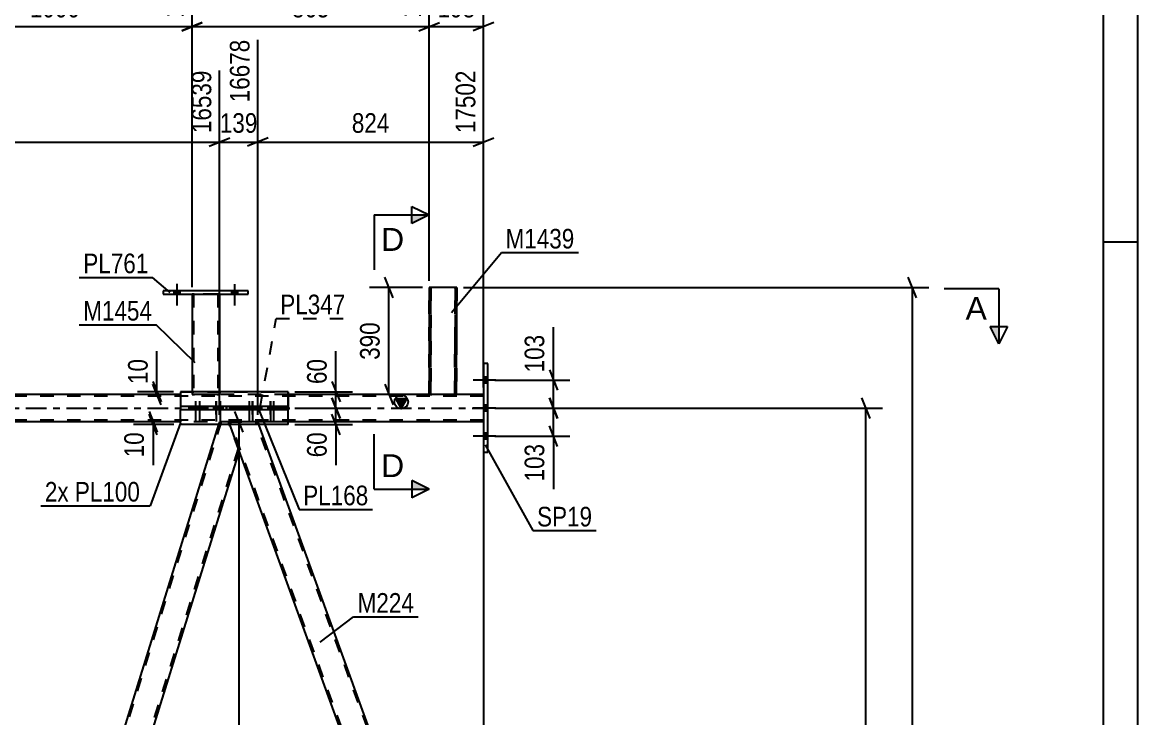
# Model space of a CAD drawing. Header units: millimetres. Extents: x 0 to 841, y 0 to 594.
# Drawn here: x 678.2 to 841, y 377.6 to 479.1 of the extents above; entities that cross this region are included whole.
import ezdxf

# ---------------------------------------------------------------- set-up
doc = ezdxf.new("R2010")
doc.units = ezdxf.units.MM
doc.linetypes.add('DXK_LINE_DOT2', pattern=[3.9198, 1.9599, -1.9599])
doc.linetypes.add('DXK_LINE_DOT3', pattern=[5.9187, 2.979, -0.9799, 0.9799, -0.9799])
doc.styles.add('Arial', font='ARIAL.TTF', dxfattribs={"height": 0.2})
doc.styles.add('Arial Narrow', font='ARIALN.TTF', dxfattribs={"height": 0.2})

# ---------------------------------------------------------------- blocks, each defined once
blk = doc.blocks.new('Unknown-122570569-1133')
at = {"color": 5, "linetype": 'Continuous'}
for p, q in [((841, 0), (841, 594)), ((836, 5), (836, 589)), ((841, 447), (836, 447))]:
    blk.add_line(p, q, dxfattribs=at)
blk = doc.blocks.new('Part-122570569-5201 - 5143')
at = {"linetype": 'Continuous'}
blk.add_hatch(color=2, dxfattribs=at).paths.add_polyline_path([(733.55, 422.76), (732.75, 424.16), (734.35, 424.16)])
at = {"color": 7, "linetype": 'DXK_LINE_DOT2'}
for p, q in [((745.55, 424.52), (45.48, 424.52)), ((717.02, 424.76), (701.35, 424.76)), ((741.62, 424.76), (737.62, 424.76)), ((745.55, 424.76), (745.55, 420.76)), ((745.55, 421), (45.48, 421)), ((717.02, 420.76), (196.22, 420.76)), ((717.02, 420.76), (701.35, 420.76))]:
    blk.add_line(p, q, dxfattribs=at)
at = {"color": 2, "linetype": 'Continuous'}
for p, q in [((701.35, 424.76), (667.01, 424.76)), ((737.62, 424.76), (717.02, 424.76)), ((733.55, 422.76), (732.75, 424.16)), ((732.75, 424.16), (734.35, 424.16)), ((734.35, 424.16), (733.55, 422.76)), ((745.55, 424.76), (741.62, 424.76)), ((701.35, 420.76), (630.66, 420.76)), ((745.55, 420.76), (717.02, 420.76))]:
    blk.add_line(p, q, dxfattribs=at)
at = {"color": 7, "linetype": 'DXK_LINE_DOT3'}
blk.add_line((45.48, 422.76), (745.55, 422.76), dxfattribs=at)
at = {"color": 2, "linetype": 'Continuous'}
blk.add_circle((733.55, 423.66), 1, dxfattribs=at)
blk = doc.blocks.new('Part-122570569-5245 - 5143')
at = {"color": 7, "linetype": 'DXK_LINE_DOT2'}
for p, q in [((707.28, 420.76), (670.46, 302.64)), ((707.02, 420.76), (706.9, 420.36)), ((708.34, 420.76), (707.02, 420.76)), ((708.34, 420.76), (708.49, 420.36)), ((709.75, 416.88), (672.94, 298.76)), ((670.74, 304.35), (670.32, 303.01)), ((674.93, 304.35), (673.19, 298.76)), ((671.87, 298.76), (670.32, 303.01)), ((673.19, 298.76), (671.87, 298.76))]:
    blk.add_line(p, q, dxfattribs=at)
at = {"color": 2, "linetype": 'Continuous'}
for p, q in [((706.9, 420.36), (670.74, 304.35)), ((708.49, 420.36), (709.89, 416.51)), ((709.89, 416.51), (674.93, 304.35))]:
    blk.add_line(p, q, dxfattribs=at)
blk = doc.blocks.new('Part-122570569-5299 - 5143')
at = {"color": 7, "linetype": 'DXK_LINE_DOT2'}
for p, q in [((708.34, 420.76), (712.6, 420.76)), ((709.89, 416.51), (708.34, 420.76)), ((753, 298.76), (708.6, 420.76)), ((756.75, 298.76), (712.34, 420.76)), ((712.6, 420.76), (712.74, 420.36)), ((756.69, 298.76), (756.85, 298.76))]:
    blk.add_line(p, q, dxfattribs=at)
at = {"color": 2, "linetype": 'Continuous'}
for p, q in [((757, 298.76), (712.74, 420.36)), ((752.75, 298.76), (709.89, 416.51)), ((756.69, 298.76), (752.75, 298.76)), ((756.96, 298.76), (756.69, 298.76)), ((757, 298.76), (756.96, 298.76))]:
    blk.add_line(p, q, dxfattribs=at)
blk = doc.blocks.new('Part-122570569-5357 - 5143')
at = {"color": 2, "linetype": 'Continuous'}
for p, q in [((703.01, 439.4), (703.01, 425.16)), ((707.01, 439.4), (707.01, 425.16))]:
    blk.add_line(p, q, dxfattribs=at)
at = {"color": 7, "linetype": 'DXK_LINE_DOT2'}
for p, q in [((703.01, 439.4), (703.01, 439.4)), ((703.01, 439.4), (703.01, 439.4)), ((703.01, 439.4), (703.01, 439.4)), ((703.05, 439.4), (703.01, 439.4)), ((703.01, 439.4), (703.05, 439.4)), ((703.15, 439.4), (703.05, 439.4)), ((703.05, 439.4), (703.15, 439.4)), ((703.31, 439.4), (703.15, 439.4)), ((703.15, 439.4), (703.31, 439.4)), ((703.25, 439.4), (703.25, 439.4)), ((703.25, 439.4), (703.25, 424.76)), ((703.27, 439.4), (703.25, 439.4)), ((703.25, 439.4), (703.27, 439.4)), ((703.32, 439.4), (703.27, 439.4)), ((703.27, 439.4), (703.32, 439.4)), ((706.71, 439.4), (703.31, 439.4)), ((706.71, 439.4), (703.31, 439.4)), ((706.62, 439.4), (703.32, 439.4)), ((703.32, 439.4), (703.4, 439.4)), ((706.7, 439.4), (703.4, 439.4)), ((706.7, 439.4), (706.62, 439.4)), ((706.75, 439.4), (706.7, 439.4)), ((706.7, 439.4), (706.75, 439.4)), ((706.71, 439.4), (706.87, 439.4)), ((706.87, 439.4), (706.71, 439.4)), ((706.77, 439.4), (706.75, 439.4)), ((706.75, 439.4), (706.77, 439.4)), ((706.77, 439.4), (706.77, 439.4)), ((706.77, 439.4), (706.77, 424.76)), ((706.87, 439.4), (706.97, 439.4)), ((706.97, 439.4), (706.87, 439.4)), ((706.97, 439.4), (707.01, 439.4)), ((707.01, 439.4), (706.97, 439.4)), ((707.01, 439.4), (707.01, 439.4)), ((707.01, 439.4), (707.01, 439.4)), ((707.01, 439.4), (707.01, 439.4)), ((703.01, 425.16), (703.01, 424.76)), ((707.01, 425.16), (707.01, 424.76)), ((703.04, 424.76), (703.01, 424.76)), ((703.01, 424.76), (703.04, 424.76)), ((703.15, 424.76), (703.04, 424.76)), ((703.04, 424.76), (703.15, 424.76)), ((703.3, 424.76), (703.15, 424.76)), ((703.15, 424.76), (703.3, 424.76)), ((703.26, 424.76), (703.25, 424.76)), ((703.25, 424.76), (703.26, 424.76)), ((703.32, 424.76), (703.26, 424.76)), ((703.26, 424.76), (703.32, 424.76)), ((706.71, 424.76), (703.3, 424.76)), ((706.71, 424.76), (703.3, 424.76)), ((706.62, 424.76), (703.32, 424.76)), ((703.32, 424.76), (703.39, 424.76)), ((706.7, 424.76), (703.39, 424.76)), ((706.7, 424.76), (706.62, 424.76)), ((706.75, 424.76), (706.7, 424.76)), ((706.7, 424.76), (706.75, 424.76)), ((706.71, 424.76), (706.86, 424.76)), ((706.86, 424.76), (706.71, 424.76)), ((706.77, 424.76), (706.75, 424.76)), ((706.75, 424.76), (706.77, 424.76)), ((706.86, 424.76), (706.97, 424.76)), ((706.97, 424.76), (706.86, 424.76)), ((706.97, 424.76), (707.01, 424.76)), ((707.01, 424.76), (706.97, 424.76))]:
    blk.add_line(p, q, dxfattribs=at)
blk = doc.blocks.new('Part-122570569-5362 - 5143')
at = {"color": 2, "linetype": 'Continuous'}
for p, q in [((698.81, 439.88), (698.81, 439.4)), ((711.21, 439.87), (698.81, 439.88)), ((711.21, 439.39), (711.21, 439.87)), ((698.81, 439.4), (711.21, 439.39))]:
    blk.add_line(p, q, dxfattribs=at)
blk = doc.blocks.new('Bolt-122570569-5386 - 5143')
at = {"linetype": 'Continuous'}
for points in [[(745.55, 427.3), (745.55, 426.42), (746.19, 426.42), (746.19, 427.3)], [(745.55, 427.3), (745.55, 426.42), (746.19, 426.42), (746.19, 427.3)], [(745.55, 427.3), (745.55, 426.42), (746.19, 426.42), (746.19, 427.3)], [(745.55, 423.2), (745.55, 422.32), (746.19, 422.32), (746.19, 423.2)], [(745.55, 423.2), (745.55, 422.32), (746.19, 422.32), (746.19, 423.2)], [(745.55, 419.1), (745.55, 418.22), (746.19, 418.22), (746.19, 419.1)], [(745.55, 419.1), (745.55, 418.22), (746.19, 418.22), (746.19, 419.1)], [(745.55, 419.1), (745.55, 418.22), (746.19, 418.22), (746.19, 419.1)]]:
    blk.add_hatch(color=1, dxfattribs=at).paths.add_polyline_path(points)
at = {"color": 1, "linetype": 'Continuous'}
for p, q in [((747.35, 426.86), (744.03, 426.86)), ((747.35, 426.86), (744.03, 426.86)), ((747.35, 426.86), (744.03, 426.86)), ((746.19, 427.3), (745.55, 427.3)), ((746.19, 427.3), (745.55, 427.3)), ((746.19, 427.3), (745.55, 427.3)), ((746.19, 426.42), (745.55, 426.42)), ((746.19, 426.42), (745.55, 426.42)), ((746.19, 426.42), (745.55, 426.42)), ((746.19, 423.2), (745.55, 423.2)), ((746.19, 423.2), (745.55, 423.2)), ((747.35, 422.76), (744.03, 422.76)), ((747.35, 422.76), (744.03, 422.76)), ((746.19, 422.32), (745.55, 422.32)), ((746.19, 422.32), (745.55, 422.32)), ((747.35, 418.66), (744.03, 418.66)), ((747.35, 418.66), (744.03, 418.66)), ((747.35, 418.66), (744.03, 418.66)), ((746.19, 419.1), (745.55, 419.1)), ((746.19, 419.1), (745.55, 419.1)), ((746.19, 419.1), (745.55, 419.1)), ((746.19, 418.22), (745.55, 418.22)), ((746.19, 418.22), (745.55, 418.22)), ((746.19, 418.22), (745.55, 418.22))]:
    blk.add_line(p, q, dxfattribs=at)
blk = doc.blocks.new('Part-122570569-5455 - 5143')
at = {"color": 2, "linetype": 'Continuous'}
for p, q in [((746.19, 429.26), (745.55, 429.26)), ((745.55, 429.26), (745.55, 416.26)), ((746.19, 416.26), (746.19, 429.26)), ((746.19, 416.26), (745.55, 416.26))]:
    blk.add_line(p, q, dxfattribs=at)
blk = doc.blocks.new('Bolt-122570569-5467 - 5143')
at = {"linetype": 'Continuous'}
for points in [[(700.37, 439.4), (701.25, 439.4), (701.25, 439.88), (700.37, 439.88)], [(708.77, 439.39), (709.65, 439.39), (709.65, 439.87), (708.77, 439.87)]]:
    blk.add_hatch(color=1, dxfattribs=at).paths.add_polyline_path(points)
at = {"color": 1, "linetype": 'Continuous'}
for p, q in [((700.37, 439.88), (700.37, 439.4)), ((700.81, 440.88), (700.81, 437.76)), ((701.25, 439.88), (701.25, 439.4)), ((708.77, 439.87), (708.77, 439.39)), ((709.21, 440.87), (709.21, 437.75)), ((709.65, 439.87), (709.65, 439.39))]:
    blk.add_line(p, q, dxfattribs=at)
blk = doc.blocks.new('Bolt-122570569-5468 - 5143')
at = {"linetype": 'Continuous'}
for points in [[(700.37, 439.4), (701.25, 439.4), (701.25, 439.88), (700.37, 439.88)], [(708.77, 439.39), (709.65, 439.39), (709.65, 439.87), (708.77, 439.87)]]:
    blk.add_hatch(color=1, dxfattribs=at).paths.add_polyline_path(points)
at = {"color": 1, "linetype": 'Continuous'}
for p, q in [((700.37, 439.88), (700.37, 439.4)), ((700.81, 440.88), (700.81, 437.76)), ((701.25, 439.88), (701.25, 439.4)), ((708.77, 439.87), (708.77, 439.39)), ((709.21, 440.87), (709.21, 437.75)), ((709.65, 439.87), (709.65, 439.39))]:
    blk.add_line(p, q, dxfattribs=at)
blk = doc.blocks.new('Part-122570569-5489 - 5143')
at = {"color": 7, "linetype": 'DXK_LINE_DOT2'}
for p, q in [((716.99, 423), (701.33, 423)), ((701.33, 423), (701.33, 422.52)), ((716.99, 422.52), (701.33, 422.52)), ((708.05, 423), (708.05, 422.52)), ((710.42, 422.52), (710.42, 423)), ((716.99, 423), (716.99, 422.52))]:
    blk.add_line(p, q, dxfattribs=at)
blk = doc.blocks.new('Part-122570569-5523 - 5143')
at = {"color": 2, "linetype": 'Continuous'}
for p, q in [((717.02, 425.16), (701.35, 425.16)), ((701.35, 425.16), (701.35, 423)), ((717.02, 425.16), (717.02, 423)), ((701.35, 420.36), (701.35, 422.52)), ((717.02, 420.36), (717.02, 422.52)), ((717.02, 420.36), (701.35, 420.36))]:
    blk.add_line(p, q, dxfattribs=at)
at = {"color": 7, "linetype": 'DXK_LINE_DOT2'}
for p, q in [((701.35, 423), (701.35, 422.52)), ((717.02, 422.52), (717.02, 423))]:
    blk.add_line(p, q, dxfattribs=at)
blk = doc.blocks.new('Part-122570569-5528 - 5143')
at = {"color": 2, "linetype": 'Continuous'}
for p, q in [((717.02, 423), (701.35, 423)), ((701.35, 423), (701.35, 422.52)), ((717.02, 422.52), (701.35, 422.52)), ((708.06, 422.52), (708.06, 423)), ((710.45, 422.52), (710.45, 423)), ((717.02, 423), (717.02, 422.52))]:
    blk.add_line(p, q, dxfattribs=at)
blk = doc.blocks.new('Part-122570569-5544 - 5143')
at = {"color": 2, "linetype": 'Continuous'}
for p, q in [((737.63, 440.36), (737.62, 424.76)), ((737.63, 440.36), (737.63, 440.36)), ((737.63, 440.36), (737.66, 440.36)), ((737.66, 440.36), (737.77, 440.36)), ((737.77, 440.36), (737.92, 440.36)), ((741.33, 440.36), (737.92, 440.36)), ((741.33, 440.36), (741.49, 440.36)), ((741.49, 440.36), (741.59, 440.36)), ((741.59, 440.36), (741.63, 440.36)), ((741.62, 424.76), (741.63, 440.36)), ((741.63, 440.36), (741.63, 440.36)), ((737.62, 424.76), (737.62, 424.76)), ((737.66, 424.76), (737.62, 424.76)), ((737.76, 424.76), (737.66, 424.76)), ((737.92, 424.76), (737.76, 424.76)), ((741.32, 424.76), (737.92, 424.76)), ((741.48, 424.76), (741.32, 424.76)), ((741.58, 424.76), (741.48, 424.76)), ((741.62, 424.76), (741.58, 424.76)), ((741.62, 424.76), (741.62, 424.76))]:
    blk.add_line(p, q, dxfattribs=at)
at = {"color": 7, "linetype": 'DXK_LINE_DOT2'}
for p, q in [((737.62, 424.76), (737.63, 440.36)), ((737.66, 440.36), (737.63, 440.36)), ((737.77, 440.36), (737.66, 440.36)), ((737.88, 440.36), (737.77, 440.36)), ((737.86, 424.76), (737.87, 440.36)), ((737.87, 440.36), (737.86, 424.76)), ((737.87, 440.36), (737.87, 440.36)), ((737.87, 440.36), (737.88, 440.36)), ((737.87, 440.36), (737.88, 440.36)), ((741.33, 440.36), (737.88, 440.36)), ((741.24, 440.36), (737.88, 440.36)), ((737.88, 440.36), (737.92, 440.36)), ((737.92, 440.36), (737.94, 440.36)), ((737.94, 440.36), (738.01, 440.36)), ((741.32, 440.36), (738.01, 440.36)), ((741.24, 440.36), (741.32, 440.36)), ((741.32, 440.36), (741.33, 440.36)), ((741.32, 440.36), (741.37, 440.36)), ((741.33, 440.36), (741.37, 440.36)), ((741.49, 440.36), (741.33, 440.36)), ((741.37, 440.36), (741.39, 440.36)), ((741.37, 440.36), (741.39, 440.36)), ((741.38, 424.76), (741.39, 440.36)), ((741.39, 440.36), (741.38, 424.76)), ((741.39, 440.36), (741.39, 440.36)), ((741.59, 440.36), (741.49, 440.36)), ((741.63, 440.36), (741.59, 440.36)), ((741.63, 440.36), (741.62, 424.76)), ((737.62, 424.76), (737.66, 424.76)), ((737.66, 424.76), (737.76, 424.76)), ((737.76, 424.76), (737.92, 424.76)), ((737.86, 424.76), (737.86, 424.76)), ((737.88, 424.76), (737.86, 424.76)), ((737.86, 424.76), (737.88, 424.76)), ((737.93, 424.76), (737.88, 424.76)), ((737.88, 424.76), (737.92, 424.76)), ((741.32, 424.76), (737.92, 424.76)), ((737.92, 424.76), (737.93, 424.76)), ((741.23, 424.76), (737.93, 424.76)), ((737.93, 424.76), (738.01, 424.76)), ((741.36, 424.76), (738.01, 424.76)), ((741.31, 424.76), (741.23, 424.76)), ((741.36, 424.76), (741.31, 424.76)), ((741.32, 424.76), (741.48, 424.76)), ((741.38, 424.76), (741.36, 424.76)), ((741.36, 424.76), (741.38, 424.76)), ((741.38, 424.76), (741.38, 424.76)), ((741.48, 424.76), (741.58, 424.76)), ((741.58, 424.76), (741.62, 424.76))]:
    blk.add_line(p, q, dxfattribs=at)
blk = doc.blocks.new('Bolt-122570569-5561 - 5143')
at = {"linetype": 'Continuous'}
for points in [[(711.72, 423), (711, 423), (711, 422.52), (711.72, 422.52)], [(712.19, 423), (711.47, 423), (711.47, 422.52), (712.19, 422.52)], [(714.81, 423), (714.09, 423), (714.09, 422.52), (714.81, 422.52)], [(715.28, 423), (714.56, 423), (714.56, 422.52), (715.28, 422.52)]]:
    blk.add_hatch(color=1, dxfattribs=at).paths.add_polyline_path(points)
at = {"color": 1, "linetype": 'Continuous'}
for p, q in [((711.36, 423.8), (711.36, 420.8)), ((711.83, 423.8), (711.83, 420.8)), ((714.45, 423.8), (714.45, 420.8)), ((714.92, 423.8), (714.92, 420.8)), ((711, 423), (711, 422.52)), ((711.47, 423), (711.47, 422.52)), ((711.72, 423), (711.72, 422.52)), ((712.19, 423), (712.19, 422.52)), ((714.09, 423), (714.09, 422.52)), ((714.56, 423), (714.56, 422.52)), ((714.81, 423), (714.81, 422.52)), ((715.28, 423), (715.28, 422.52))]:
    blk.add_line(p, q, dxfattribs=at)
blk = doc.blocks.new('Bolt-122570569-5562 - 5143')
at = {"linetype": 'Continuous'}
for points in [[(703.88, 423), (703.16, 423), (703.16, 422.52), (703.88, 422.52)], [(704.48, 423), (703.76, 423), (703.76, 422.52), (704.48, 422.52)], [(706.89, 423), (706.17, 423), (706.17, 422.52), (706.89, 422.52)], [(707.5, 423), (706.78, 423), (706.78, 422.52), (707.5, 422.52)]]:
    blk.add_hatch(color=1, dxfattribs=at).paths.add_polyline_path(points)
at = {"color": 1, "linetype": 'Continuous'}
for p, q in [((703.52, 423.8), (703.52, 420.8)), ((704.12, 423.8), (704.12, 420.8)), ((706.53, 423.8), (706.53, 420.8)), ((707.14, 423.8), (707.14, 420.8)), ((703.16, 423), (703.16, 422.52)), ((703.76, 423), (703.76, 422.52)), ((703.88, 423), (703.88, 422.52)), ((704.48, 423), (704.48, 422.52)), ((706.17, 423), (706.17, 422.52)), ((706.78, 423), (706.78, 422.52)), ((706.89, 423), (706.89, 422.52)), ((707.5, 423), (707.5, 422.52))]:
    blk.add_line(p, q, dxfattribs=at)
blk = doc.blocks.new('Bolt-122570569-5563 - 5143')
at = {"color": 1, "linetype": 'DXK_LINE_DOT2'}
for p, q in [((703.5, 423.8), (703.5, 420.8)), ((704.11, 423.8), (704.11, 420.8)), ((706.51, 423.8), (706.51, 420.8)), ((707.12, 423.8), (707.12, 420.8)), ((703.14, 423), (703.14, 422.52)), ((703.75, 423), (703.75, 422.52)), ((703.86, 423), (703.86, 422.52)), ((704.47, 423), (704.47, 422.52)), ((706.15, 423), (706.15, 422.52)), ((706.76, 423), (706.76, 422.52)), ((706.87, 423), (706.87, 422.52)), ((707.48, 423), (707.48, 422.52))]:
    blk.add_line(p, q, dxfattribs=at)
blk = doc.blocks.new('Part-122570569-5568 - 5143')
at = {"color": 2, "linetype": 'Continuous'}
for p, q in [((701.35, 425.16), (701.33, 425.16)), ((701.33, 425.16), (701.33, 424.76)), ((701.33, 420.36), (701.33, 420.76)), ((701.35, 420.36), (701.33, 420.36))]:
    blk.add_line(p, q, dxfattribs=at)
at = {"color": 7, "linetype": 'DXK_LINE_DOT2'}
for p, q in [((701.33, 425.16), (716.99, 425.16)), ((716.99, 425.16), (716.99, 420.36)), ((701.33, 424.76), (701.33, 420.76)), ((716.99, 420.36), (701.35, 420.36))]:
    blk.add_line(p, q, dxfattribs=at)
blk = doc.blocks.new('Bolt-122570569-5594 - 5143')
at = {"color": 1, "linetype": 'DXK_LINE_DOT2'}
for p, q in [((711.34, 423.8), (711.34, 420.8)), ((711.8, 423.8), (711.8, 420.8)), ((714.43, 423.8), (714.43, 420.8)), ((714.9, 423.8), (714.9, 420.8)), ((710.98, 423), (710.98, 422.52)), ((711.44, 423), (711.44, 422.52)), ((711.7, 423), (711.7, 422.52)), ((712.16, 423), (712.16, 422.52)), ((714.07, 423), (714.07, 422.52)), ((714.54, 423), (714.54, 422.52)), ((714.79, 423), (714.79, 422.52)), ((715.26, 423), (715.26, 422.52))]:
    blk.add_line(p, q, dxfattribs=at)
blk = doc.blocks.new('StraightDimension-122570569-6491 - 5143')
at = {"color": 7, "linetype": 'Continuous'}
for p, q in [((712.6, 421.76), (712.6, 476.54)), ((707.02, 421.76), (707.02, 472.04)), ((705.52, 461), (708.52, 462.2)), ((707.02, 461.6), (712.6, 461.6)), ((714.1, 462.2), (711.1, 461))]:
    blk.add_line(p, q, dxfattribs=at)
at = {"color": 0}
blk.add_wipeout([(713.15, 462.35), (713.15, 466.55), (706.47, 466.55), (706.47, 462.35)], dxfattribs=at)
at = {"color": 3, "style": 'Arial Narrow'}
blk.add_text('139', height=2.863, dxfattribs=at).set_placement((707.07, 462.95))
at = {"color": 0, "linetype": 'Continuous'}
blk.add_wipeout([(712, 477.14), (707.8, 477.14), (707.8, 466.8), (712, 466.8)], dxfattribs=at)
at = {"color": 3, "linetype": 'Continuous', "style": 'Arial Narrow'}
blk.add_text('16678', height=2.863, rotation=90.0002, dxfattribs=at).set_placement((711.4, 467.4))
blk = doc.blocks.new('StraightDimension-122570569-6188 - 5143')
at = {"color": 7, "linetype": 'Continuous'}
for p, q in [((723.41, 426.66), (724.61, 423.66)), ((718.02, 425.16), (726.41, 425.16)), ((724.01, 422.76), (724.01, 425.16)), ((724.61, 421.26), (723.41, 424.26)), ((718.02, 422.76), (726.41, 422.76))]:
    blk.add_line(p, q, dxfattribs=at)
at = {"color": 0}
blk.add_wipeout([(723.26, 430.54), (719.06, 430.54), (719.06, 425.68), (723.26, 425.68)], dxfattribs=at)
at = {"color": 7, "linetype": 'Continuous'}
blk.add_line((724.01, 425.16), (724.01, 431.06), dxfattribs=at)
blk.add_line((724.01, 425.16), (724.01, 431.06), dxfattribs=at)
at = {"color": 3, "style": 'Arial Narrow'}
blk.add_text('60', height=2.863, rotation=90.0002, dxfattribs=at).set_placement((722.66, 426.28))
blk = doc.blocks.new('StraightDimension-122570569-6255 - 5143')
at = {"color": 7, "linetype": 'Continuous'}
for p, q in [((732.34, 438.86), (731.14, 441.86)), ((736.63, 440.36), (728.89, 440.36)), ((731.74, 424.76), (731.74, 440.36)), ((731.14, 426.26), (732.34, 423.26)), ((736.62, 424.76), (728.89, 424.76))]:
    blk.add_line(p, q, dxfattribs=at)
at = {"color": 0}
blk.add_wipeout([(730.99, 435.9), (726.79, 435.9), (726.79, 429.21), (730.99, 429.21)], dxfattribs=at)
at = {"color": 3, "style": 'Arial Narrow'}
blk.add_text('390', height=2.863, rotation=90.0002, dxfattribs=at).set_placement((730.39, 429.81))
blk = doc.blocks.new('StraightDimension-122570569-6472 - 5143')
at = {"color": 7, "linetype": 'Continuous'}
for p, q in [((627.46, 421.76), (627.46, 476.54)), ((707.02, 421.76), (707.02, 472.04)), ((628.96, 462.2), (625.96, 461)), ((627.46, 461.6), (707.02, 461.6)), ((705.52, 461), (708.52, 462.2))]:
    blk.add_line(p, q, dxfattribs=at)
at = {"color": 0, "linetype": 'Continuous'}
blk.add_wipeout([(706.42, 472.64), (702.22, 472.64), (702.22, 462.3), (706.42, 462.3)], dxfattribs=at)
at = {"color": 0}
blk.add_wipeout([(671.5, 462.35), (671.5, 466.55), (662.99, 466.55), (662.99, 462.35)], dxfattribs=at)
at = {"color": 3, "linetype": 'Continuous', "style": 'Arial Narrow'}
blk.add_text('16539', height=2.863, rotation=90.0002, dxfattribs=at).set_placement((705.82, 462.9))
at = {"color": 3, "style": 'Arial Narrow'}
blk.add_text('1989', height=2.863, dxfattribs=at).set_placement((663.59, 462.95))
blk = doc.blocks.new('StraightDimension-122570569-6689 - 5143')
at = {"color": 7, "linetype": 'Continuous'}
for p, q in [((710.47, 419.26), (709.27, 422.26)), ((717.15, 420.76), (707.02, 420.76)), ((709.87, 298.76), (709.87, 420.76)), ((709.27, 300.26), (710.47, 297.26)), ((717.15, 298.76), (707.02, 298.76))]:
    blk.add_line(p, q, dxfattribs=at)
at = {"color": 0}
blk.add_wipeout([(709.12, 364.01), (704.92, 364.01), (704.92, 355.5), (709.12, 355.5)], dxfattribs=at)
at = {"color": 3, "style": 'Arial Narrow'}
blk.add_text('3050', height=2.863, rotation=90.0002, dxfattribs=at).set_placement((708.52, 356.1))
blk = doc.blocks.new('StraightDimension-122570569-6622 - 5143')
at = {"color": 7, "linetype": 'Continuous'}
for p, q in [((755.16, 428.36), (756.36, 425.36)), ((747.19, 426.86), (758.16, 426.86)), ((755.76, 422.76), (755.76, 426.86)), ((756.36, 421.26), (755.16, 424.26)), ((747.19, 422.76), (758.16, 422.76))]:
    blk.add_line(p, q, dxfattribs=at)
at = {"color": 0}
blk.add_wipeout([(755.01, 434.07), (750.81, 434.07), (750.81, 427.38), (755.01, 427.38)], dxfattribs=at)
at = {"color": 7, "linetype": 'Continuous'}
blk.add_line((755.76, 426.86), (755.76, 434.59), dxfattribs=at)
blk.add_line((755.76, 426.86), (755.76, 434.59), dxfattribs=at)
at = {"color": 3, "style": 'Arial Narrow'}
blk.add_text('103', height=2.863, rotation=90.0002, dxfattribs=at).set_placement((754.41, 427.98))
blk = doc.blocks.new('StraightDimension-122570569-17843 - 5143')
at = {"color": 7, "linetype": 'Continuous'}
for p, q in [((745.55, 425.76), (745.55, 493.38)), ((737.63, 441.36), (737.63, 488.88)), ((736.13, 477.84), (739.13, 479.04)), ((747.05, 479.04), (744.05, 477.84)), ((737.63, 478.44), (745.55, 478.44))]:
    blk.add_line(p, q, dxfattribs=at)
at = {"color": 0}
blk.add_wipeout([(744.93, 479.19), (744.93, 483.39), (738.25, 483.39), (738.25, 479.19)], dxfattribs=at)
at = {"color": 3, "style": 'Arial Narrow'}
blk.add_text('198', height=2.863, dxfattribs=at).set_placement((738.85, 479.79))
at = {"color": 0, "linetype": 'Continuous'}
blk.add_wipeout([(744.95, 493.98), (740.75, 493.98), (740.75, 483.64), (744.95, 483.64)], dxfattribs=at)
at = {"color": 3, "linetype": 'Continuous', "style": 'Arial Narrow'}
blk.add_text('17502', height=2.863, rotation=90.0002, dxfattribs=at).set_placement((744.35, 484.24))
blk = doc.blocks.new('StraightDimension-122570569-6199 - 5143')
at = {"color": 7, "linetype": 'Continuous'}
for p, q in [((723.41, 424.26), (724.61, 421.26)), ((718.02, 422.76), (726.41, 422.76)), ((724.61, 418.86), (723.41, 421.86)), ((724.01, 420.36), (724.01, 422.76)), ((718.02, 420.36), (726.41, 420.36))]:
    blk.add_line(p, q, dxfattribs=at)
at = {"color": 0}
blk.add_wipeout([(723.26, 419.83), (719.06, 419.83), (719.06, 414.98), (723.26, 414.98)], dxfattribs=at)
at = {"color": 7, "linetype": 'Continuous'}
blk.add_line((724.01, 420.36), (724.01, 414.45), dxfattribs=at)
blk.add_line((724.01, 420.36), (724.01, 414.45), dxfattribs=at)
at = {"color": 3, "style": 'Arial Narrow'}
blk.add_text('60', height=2.863, rotation=90.0002, dxfattribs=at).set_placement((722.66, 415.58))
blk = doc.blocks.new('StraightDimension-122570569-6142 - 5143')
at = {"color": 7, "linetype": 'Continuous'}
for p, q in [((697.29, 426.66), (698.49, 423.66)), ((700.33, 425.16), (695.04, 425.16)), ((698.49, 423.26), (697.29, 426.26)), ((697.89, 424.76), (697.89, 425.16)), ((700.35, 424.76), (695.04, 424.76))]:
    blk.add_line(p, q, dxfattribs=at)
at = {"color": 0}
blk.add_wipeout([(697.14, 430.54), (692.94, 430.54), (692.94, 425.68), (697.14, 425.68)], dxfattribs=at)
at = {"color": 7, "linetype": 'Continuous'}
blk.add_line((697.89, 425.16), (697.89, 431.06), dxfattribs=at)
blk.add_line((697.89, 425.16), (697.89, 431.06), dxfattribs=at)
at = {"color": 3, "style": 'Arial Narrow'}
blk.add_text('10', height=2.863, rotation=90.0002, dxfattribs=at).set_placement((696.54, 426.28))
blk = doc.blocks.new('StraightDimension-122570569-6165 - 5143')
at = {"color": 7, "linetype": 'Continuous'}
for p, q in [((696.74, 422.26), (697.94, 419.26)), ((697.94, 418.86), (696.74, 421.86)), ((700.35, 420.76), (694.49, 420.76)), ((700.35, 420.36), (694.49, 420.36)), ((697.34, 420.36), (697.34, 420.76))]:
    blk.add_line(p, q, dxfattribs=at)
at = {"color": 0}
blk.add_wipeout([(696.59, 419.83), (692.39, 419.83), (692.39, 414.98), (696.59, 414.98)], dxfattribs=at)
at = {"color": 7, "linetype": 'Continuous'}
blk.add_line((697.34, 420.36), (697.34, 414.45), dxfattribs=at)
blk.add_line((697.34, 420.36), (697.34, 414.45), dxfattribs=at)
at = {"color": 3, "style": 'Arial Narrow'}
blk.add_text('10', height=2.863, rotation=90.0002, dxfattribs=at).set_placement((695.99, 415.58))
blk = doc.blocks.new('StraightDimension-122570569-6266 - 5143')
at = {"color": 7, "linetype": 'Continuous'}
for p, q in [((808.73, 438.86), (807.53, 441.86)), ((742.63, 440.36), (810.53, 440.36)), ((808.13, 289.15), (808.13, 440.36)), ((807.53, 290.65), (808.73, 287.65)), ((679.07, 289.15), (810.53, 289.15))]:
    blk.add_line(p, q, dxfattribs=at)
at = {"color": 0}
blk.add_wipeout([(807.38, 369.01), (803.18, 369.01), (803.18, 360.5), (807.38, 360.5)], dxfattribs=at)
at = {"color": 3, "style": 'Arial Narrow'}
blk.add_text('3780', height=2.863, rotation=90.0002, dxfattribs=at).set_placement((806.78, 361.1))
blk = doc.blocks.new('StraightDimension-122570569-6510 - 5143')
at = {"color": 7, "linetype": 'Continuous'}
for p, q in [((712.6, 421.76), (712.6, 476.54)), ((745.55, 425.76), (745.55, 472.04)), ((714.1, 462.2), (711.1, 461)), ((712.6, 461.6), (745.55, 461.6)), ((744.05, 461), (747.05, 462.2))]:
    blk.add_line(p, q, dxfattribs=at)
at = {"color": 0, "linetype": 'Continuous'}
blk.add_wipeout([(744.95, 472.64), (740.75, 472.64), (740.75, 462.3), (744.95, 462.3)], dxfattribs=at)
at = {"color": 0}
blk.add_wipeout([(732.42, 462.35), (732.42, 466.55), (725.73, 466.55), (725.73, 462.35)], dxfattribs=at)
at = {"color": 3, "linetype": 'Continuous', "style": 'Arial Narrow'}
blk.add_text('17502', height=2.863, rotation=90.0002, dxfattribs=at).set_placement((744.35, 462.9))
at = {"color": 3, "style": 'Arial Narrow'}
blk.add_text('824', height=2.863, dxfattribs=at).set_placement((726.33, 462.95))
blk = doc.blocks.new('StraightDimension-122570569-6614 - 5143')
at = {"color": 7, "linetype": 'Continuous'}
for p, q in [((755.16, 424.26), (756.36, 421.26)), ((747.19, 422.76), (758.16, 422.76)), ((755.76, 418.66), (755.76, 422.76)), ((756.36, 417.16), (755.16, 420.16)), ((747.19, 418.66), (758.16, 418.66))]:
    blk.add_line(p, q, dxfattribs=at)
at = {"color": 0}
blk.add_wipeout([(755.01, 418.13), (750.81, 418.13), (750.81, 411.45), (755.01, 411.45)], dxfattribs=at)
at = {"color": 7, "linetype": 'Continuous'}
blk.add_line((755.76, 418.66), (755.76, 410.92), dxfattribs=at)
blk.add_line((755.76, 418.66), (755.76, 410.92), dxfattribs=at)
at = {"color": 3, "style": 'Arial Narrow'}
blk.add_text('103', height=2.863, rotation=90.0002, dxfattribs=at).set_placement((754.41, 412.05))
blk = doc.blocks.new('StraightDimension-122570569-6881 - 5143')
at = {"color": 7, "linetype": 'Continuous'}
for p, q in [((745.55, 419.76), (745.55, 352.84)), ((788.34, 299.76), (788.34, 358.09)), ((747.05, 355.84), (744.05, 354.64)), ((745.55, 355.24), (788.34, 355.24)), ((786.84, 354.64), (789.84, 355.84))]:
    blk.add_line(p, q, dxfattribs=at)
at = {"color": 0}
blk.add_wipeout([(771.2, 355.99), (771.2, 360.19), (762.69, 360.19), (762.69, 355.99)], dxfattribs=at)
at = {"color": 3, "style": 'Arial Narrow'}
blk.add_text('1427', height=2.863, dxfattribs=at).set_placement((763.29, 356.59))
blk = doc.blocks.new('StraightDimension-122570569-6924 - 5143')
at = {"color": 7, "linetype": 'Continuous'}
for p, q in [((801.94, 421.26), (800.74, 424.26)), ((747.19, 422.76), (803.74, 422.76)), ((801.34, 296.76), (801.34, 422.76)), ((800.74, 298.26), (801.94, 295.26)), ((789.98, 296.76), (803.74, 296.76))]:
    blk.add_line(p, q, dxfattribs=at)
at = {"color": 0}
blk.add_wipeout([(800.59, 364.01), (796.39, 364.01), (796.39, 355.5), (800.59, 355.5)], dxfattribs=at)
at = {"color": 3, "style": 'Arial Narrow'}
blk.add_text('3150', height=2.863, rotation=90.0002, dxfattribs=at).set_placement((799.99, 356.1))
blk = doc.blocks.new('StraightDimension-122570569-17844 - 5143')
at = {"color": 7, "linetype": 'Continuous'}
for p, q in [((703.01, 440.4), (703.01, 488.88)), ((737.63, 441.36), (737.63, 488.88)), ((704.51, 479.04), (701.51, 477.84)), ((736.13, 477.84), (739.13, 479.04)), ((703.01, 478.44), (737.63, 478.44))]:
    blk.add_line(p, q, dxfattribs=at)
at = {"color": 0, "linetype": 'Continuous'}
blk.add_wipeout([(737.03, 489.48), (732.83, 489.48), (732.83, 479.14), (737.03, 479.14)], dxfattribs=at)
at = {"color": 0}
blk.add_wipeout([(723.66, 479.19), (723.66, 483.39), (716.98, 483.39), (716.98, 479.19)], dxfattribs=at)
at = {"color": 3, "linetype": 'Continuous', "style": 'Arial Narrow'}
blk.add_text('17304', height=2.863, rotation=90.0002, dxfattribs=at).set_placement((736.43, 479.74))
at = {"color": 3, "style": 'Arial Narrow'}
blk.add_text('865', height=2.863, dxfattribs=at).set_placement((717.58, 479.79))
blk = doc.blocks.new('StraightDimension-122570569-17845 - 5143')
at = {"color": 7, "linetype": 'Continuous'}
for p, q in [((663.01, 440.4), (663.01, 488.88)), ((703.01, 440.4), (703.01, 488.88)), ((664.51, 479.04), (661.51, 477.84)), ((701.51, 477.84), (704.51, 479.04)), ((663.01, 478.44), (703.01, 478.44))]:
    blk.add_line(p, q, dxfattribs=at)
at = {"color": 0, "linetype": 'Continuous'}
blk.add_wipeout([(702.41, 489.48), (698.21, 489.48), (698.21, 479.14), (702.41, 479.14)], dxfattribs=at)
at = {"color": 0}
blk.add_wipeout([(687.27, 479.19), (687.27, 483.39), (678.75, 483.39), (678.75, 479.19)], dxfattribs=at)
at = {"color": 3, "linetype": 'Continuous', "style": 'Arial Narrow'}
blk.add_text('16438', height=2.863, rotation=90.0002, dxfattribs=at).set_placement((701.81, 479.74))
at = {"color": 3, "style": 'Arial Narrow'}
blk.add_text('1000', height=2.863, dxfattribs=at).set_placement((679.35, 479.79))
blk = doc.blocks.new('Mark-122570569-5295 - 5143')
at = {"color": 0}
blk.add_wipeout([(735.4, 392.9), (735.4, 395.9), (727.18, 395.9), (727.18, 392.9)], dxfattribs=at)
blk.add_wipeout([(735.4, 392.9), (735.4, 395.9), (727.18, 395.9), (727.18, 392.9)], dxfattribs=at)
at = {"color": 30, "linetype": 'Continuous'}
for p, q in [((721.72, 388.61), (726.58, 392.3)), ((726.58, 392.3), (736, 392.3))]:
    blk.add_line(p, q, dxfattribs=at)
at = {"color": 3, "style": 'Arial Narrow'}
blk.add_text('M224', height=2.863, dxfattribs=at).set_placement((727.18, 392.9))
blk = doc.blocks.new('Mark-122570569-5353 - 5143')
at = {"color": 0}
blk.add_wipeout([(697.19, 435.54), (697.19, 438.54), (687.14, 438.54), (687.14, 435.54)], dxfattribs=at)
blk.add_wipeout([(697.19, 435.54), (697.19, 438.54), (687.14, 438.54), (687.14, 435.54)], dxfattribs=at)
at = {"color": 30, "linetype": 'Continuous'}
for p in [(686.54, 434.94), (703.49, 429.35)]:
    blk.add_line(p, (697.79, 434.94), dxfattribs=at)
at = {"color": 3, "style": 'Arial Narrow'}
blk.add_text('M1454', height=2.863, dxfattribs=at).set_placement((687.14, 435.54))
blk = doc.blocks.new('Mark-122570569-5358 - 5143')
at = {"color": 0}
blk.add_wipeout([(696.65, 442.45), (696.65, 445.45), (687.15, 445.45), (687.15, 442.45)], dxfattribs=at)
blk.add_wipeout([(696.65, 442.45), (696.65, 445.45), (687.15, 445.45), (687.15, 442.45)], dxfattribs=at)
at = {"color": 30, "linetype": 'Continuous'}
for p in [(686.55, 441.85), (699.82, 439.62)]:
    blk.add_line(p, (697.25, 441.85), dxfattribs=at)
at = {"color": 3, "style": 'Arial Narrow'}
blk.add_text('PL761', height=2.863, dxfattribs=at).set_placement((687.15, 442.45))
blk = doc.blocks.new('Mark-122570569-5451 - 5143')
at = {"color": 0}
blk.add_wipeout([(761.4, 405.49), (761.4, 408.49), (753.36, 408.49), (753.36, 405.49)], dxfattribs=at)
blk.add_wipeout([(761.4, 405.49), (761.4, 408.49), (753.36, 408.49), (753.36, 405.49)], dxfattribs=at)
at = {"color": 30, "linetype": 'Continuous'}
for p, q in [((745.8, 417.39), (752.76, 404.89)), ((752.76, 404.89), (762, 404.89))]:
    blk.add_line(p, q, dxfattribs=at)
at = {"color": 3, "style": 'Arial Narrow'}
blk.add_text('SP19', height=2.863, dxfattribs=at).set_placement((753.36, 405.49))
blk = doc.blocks.new('Mark-122570569-5485 - 5143')
at = {"color": 0}
blk.add_wipeout([(725.39, 436.46), (725.39, 439.46), (715.89, 439.46), (715.89, 436.46)], dxfattribs=at)
blk.add_wipeout([(725.39, 436.46), (725.39, 439.46), (715.89, 439.46), (715.89, 436.46)], dxfattribs=at)
at = {"color": 30, "linetype": 'DXK_LINE_DOT2'}
for p, q in [((712.97, 422.89), (715.29, 435.86)), ((715.29, 435.86), (725.99, 435.86))]:
    blk.add_line(p, q, dxfattribs=at)
at = {"color": 3, "style": 'Arial Narrow'}
blk.add_text('PL347', height=2.863, dxfattribs=at).set_placement((715.89, 436.46))
blk = doc.blocks.new('Mark-122570569-5524 - 5143')
at = {"color": 0}
blk.add_wipeout([(728.74, 408.58), (728.74, 411.58), (719.24, 411.58), (719.24, 408.58)], dxfattribs=at)
blk.add_wipeout([(728.74, 408.58), (728.74, 411.58), (719.24, 411.58), (719.24, 408.58)], dxfattribs=at)
at = {"color": 30, "linetype": 'Continuous'}
for p, q in [((712.74, 422.52), (718.64, 407.98)), ((718.64, 407.98), (729.34, 407.98))]:
    blk.add_line(p, q, dxfattribs=at)
at = {"color": 3, "style": 'Arial Narrow'}
blk.add_text('PL168', height=2.863, dxfattribs=at).set_placement((719.24, 408.58))
blk = doc.blocks.new('Mark-122570569-5540 - 5143')
at = {"color": 0}
blk.add_wipeout([(758.82, 446.06), (758.82, 449.06), (748.76, 449.06), (748.76, 446.06)], dxfattribs=at)
blk.add_wipeout([(758.82, 446.06), (758.82, 449.06), (748.76, 449.06), (748.76, 446.06)], dxfattribs=at)
at = {"color": 30, "linetype": 'Continuous'}
for p, q in [((740.88, 436.74), (748.16, 445.46)), ((748.16, 445.46), (759.42, 445.46))]:
    blk.add_line(p, q, dxfattribs=at)
at = {"color": 3, "style": 'Arial Narrow'}
blk.add_text('M1439', height=2.863, dxfattribs=at).set_placement((748.76, 446.06))
blk = doc.blocks.new('SectionMark-122570569-6966 - 5143')
at = {"linetype": 'Continuous'}
blk.add_hatch(color=6, dxfattribs=at).paths.add_polyline_path([(819.49, 434.66), (820.74, 434.66), (820.74, 432.16)])
at = {"color": 6, "linetype": 'Continuous'}
for p, q in [((820.74, 440.16), (812.74, 440.16)), ((820.74, 440.16), (820.74, 432.16)), ((819.49, 434.66), (821.99, 434.66)), ((820.74, 432.16), (819.49, 434.66)), ((821.99, 434.66), (820.74, 432.16))]:
    blk.add_line(p, q, dxfattribs=at)
at = {"color": 0, "linetype": 'Continuous'}
blk.add_wipeout([(818.99, 435.66), (818.99, 439.16), (815.88, 439.16), (815.88, 435.66)], dxfattribs=at)
at = {"color": 3, "linetype": 'Continuous', "style": 'Arial'}
blk.add_text('A', height=3.34, dxfattribs=at).set_placement((815.88, 435.66))
blk = doc.blocks.new('SectionMark-122570569-6968 - 5143')
at = {"linetype": 'Continuous'}
for points in [[(735.1, 449.71), (735.1, 450.96), (737.6, 450.96)], [(735.1, 410.94), (735.1, 412.19), (737.6, 410.94)]]:
    blk.add_hatch(color=6, dxfattribs=at).paths.add_polyline_path(points)
at = {"color": 6, "linetype": 'Continuous'}
for p, q in [((729.6, 450.96), (729.6, 442.96)), ((729.6, 450.96), (737.6, 450.96)), ((735.1, 449.71), (735.1, 452.21)), ((735.1, 452.21), (737.6, 450.96)), ((737.6, 450.96), (735.1, 449.71)), ((729.6, 410.94), (729.6, 418.94)), ((737.6, 410.94), (735.1, 412.19)), ((735.1, 412.19), (735.1, 409.69)), ((729.6, 410.94), (737.6, 410.94)), ((737.6, 410.94), (735.1, 409.69))]:
    blk.add_line(p, q, dxfattribs=at)
at = {"color": 0, "linetype": 'Continuous'}
for points in [[(733.97, 445.71), (733.97, 449.21), (730.6, 449.21), (730.6, 445.71)], [(733.97, 412.69), (733.97, 416.19), (730.6, 416.19), (730.6, 412.69)]]:
    blk.add_wipeout(points, dxfattribs=at)
at = {"color": 3, "linetype": 'Continuous', "style": 'Arial'}
for p in [(730.6, 445.71), (730.6, 412.69)]:
    blk.add_text('D', height=3.34, dxfattribs=at).set_placement(p)
blk = doc.blocks.new('MarkSet-122570569-7090 - 5143')
at = {"color": 30, "linetype": 'Continuous'}
blk.add_line((701.33, 420.59), (696.92, 408.52), dxfattribs=at)
at = {"color": 0}
for points in [[(685.02, 409.12), (685.02, 412.12), (681.54, 412.12), (681.54, 409.12)], [(695.42, 409.12), (695.42, 412.12), (685.92, 412.12), (685.92, 409.12)]]:
    blk.add_wipeout(points, dxfattribs=at)
for points in [[(685.02, 409.12), (685.02, 412.12), (681.54, 412.12), (681.54, 409.12)], [(695.42, 409.12), (695.42, 412.12), (685.92, 412.12), (685.92, 409.12)]]:
    blk.add_wipeout(points, dxfattribs=at)
at = {"color": 30, "linetype": 'Continuous'}
blk.add_line((680.94, 408.52), (696.92, 408.52), dxfattribs=at)
at = {"color": 3, "style": 'Arial Narrow'}
for s, p in [('2x', (681.54, 409.12)), ('PL100', (685.92, 409.12))]:
    blk.add_text(s, height=2.863, dxfattribs=at).set_placement(p)

msp = doc.modelspace()

# ---------------------------------------------------------------- block references
for name in ['Unknown-122570569-1133', 'Part-122570569-5362 - 5143', 'Bolt-122570569-5467 - 5143', 'Bolt-122570569-5468 - 5143', 'Part-122570569-5544 - 5143', 'Part-122570569-5357 - 5143', 'Part-122570569-5455 - 5143', 'Bolt-122570569-5386 - 5143', 'Part-122570569-5568 - 5143', 'Part-122570569-5523 - 5143', 'Part-122570569-5201 - 5143', 'Bolt-122570569-5563 - 5143', 'Bolt-122570569-5562 - 5143', 'Bolt-122570569-5594 - 5143', 'Bolt-122570569-5561 - 5143', 'Part-122570569-5489 - 5143', 'Part-122570569-5528 - 5143', 'Part-122570569-5245 - 5143', 'Part-122570569-5299 - 5143']:
    msp.add_blockref(name, (0, 0))

# ---------------------------------------------------------------- next in the draw order: block references
for name in ['StraightDimension-122570569-6491 - 5143', 'StraightDimension-122570569-6622 - 5143', 'StraightDimension-122570569-6188 - 5143']:
    msp.add_blockref(name, (0, 0))

# ---------------------------------------------------------------- next in the draw order: block references
for name in ['StraightDimension-122570569-6472 - 5143', 'StraightDimension-122570569-6255 - 5143']:
    msp.add_blockref(name, (0, 0))

# ---------------------------------------------------------------- next in the draw order: block references
for name in ['StraightDimension-122570569-17843 - 5143', 'StraightDimension-122570569-6142 - 5143', 'StraightDimension-122570569-6199 - 5143', 'StraightDimension-122570569-6165 - 5143', 'StraightDimension-122570569-6689 - 5143']:
    msp.add_blockref(name, (0, 0))

# ---------------------------------------------------------------- next in the draw order: block references
msp.add_blockref('StraightDimension-122570569-6266 - 5143', (0, 0))

# ---------------------------------------------------------------- next in the draw order: block references
for name in ['StraightDimension-122570569-6510 - 5143', 'Mark-122570569-5353 - 5143', 'MarkSet-122570569-7090 - 5143', 'Mark-122570569-5295 - 5143']:
    msp.add_blockref(name, (0, 0))

# ---------------------------------------------------------------- next in the draw order: block references
for name in ['StraightDimension-122570569-17844 - 5143', 'Mark-122570569-5540 - 5143', 'Mark-122570569-5485 - 5143', 'StraightDimension-122570569-6614 - 5143']:
    msp.add_blockref(name, (0, 0))

# ---------------------------------------------------------------- next in the draw order: block references
for name in ['StraightDimension-122570569-17845 - 5143', 'Mark-122570569-5524 - 5143', 'StraightDimension-122570569-6881 - 5143']:
    msp.add_blockref(name, (0, 0))

# ---------------------------------------------------------------- next in the draw order: block references
for name in ['Mark-122570569-5358 - 5143', 'StraightDimension-122570569-6924 - 5143']:
    msp.add_blockref(name, (0, 0))

# ---------------------------------------------------------------- next in the draw order: block references
for name in ['SectionMark-122570569-6966 - 5143', 'Mark-122570569-5451 - 5143']:
    msp.add_blockref(name, (0, 0))

# ---------------------------------------------------------------- next in the draw order: block references
msp.add_blockref('SectionMark-122570569-6968 - 5143', (0, 0))

doc.saveas('drawing.dxf')
